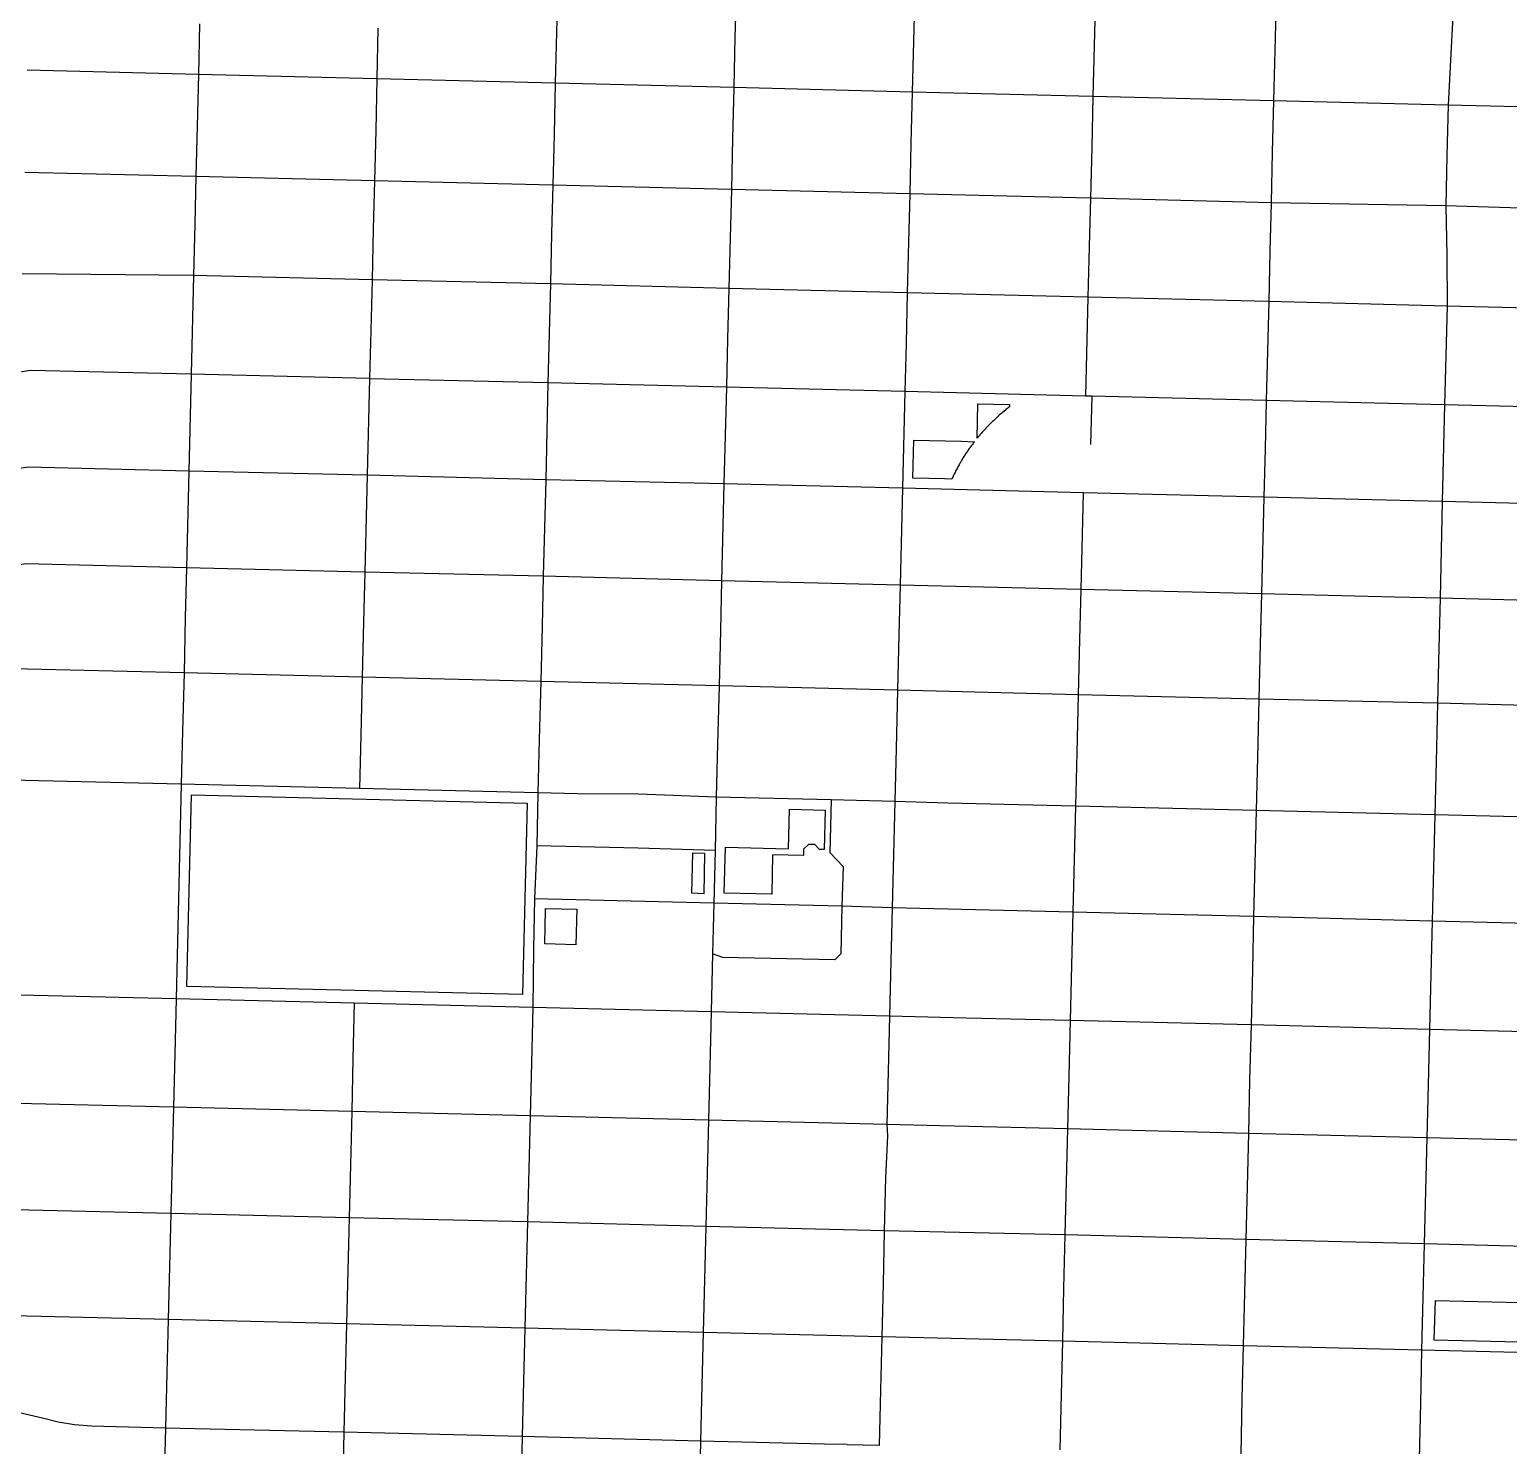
# Model space of a CAD drawing. Extents: x 1 to 394, y 101 to 384.
# Drawn here: x 165.46 to 197.15, y 243.57 to 273.92 of the extents above; entities that cross this region are included whole.
import ezdxf

# ---------------------------------------------------------------- set-up
doc = ezdxf.new("R2010")
doc.units = 0
doc.layers.get('0').update_dxf_attribs({"linetype": 'CONTINUOUS'})

msp = doc.modelspace()

# ---------------------------------------------------------------- linework, layer by layer
at = {"color": 4}
for points in [[(176.780302, 274.946821), (176.755787, 273.85415)], [(180.606689, 274.8527), (180.578089, 273.760029)], [(184.428991, 274.754483), (184.40039, 273.665908)], [(188.300396, 274.660361), (188.271795, 273.571776)], [(192.171812, 274.56623), (192.143211, 273.477655)], [(195.969556, 274.472109), (195.91225, 273.395802)], [(169.107056, 274.038317), (169.082541, 272.949732)], [(172.929358, 273.948282), (172.904842, 272.859707)], [(176.755745, 273.85415), (176.727144, 272.765575)], [(180.578047, 273.760029), (180.553531, 272.671454)], [(184.400348, 273.665908), (184.375833, 272.577322)], [(188.271753, 273.571776), (188.247238, 272.483201)], [(192.143158, 273.477655), (192.118643, 272.384983), (192.090011, 271.288226)], [(195.91226, 273.395802), (195.854953, 272.294948), (195.830449, 271.214555)], [(169.082499, 272.949732), (165.411625, 273.047897)], [(169.082499, 272.949732), (169.057984, 271.844792), (169.029352, 270.768485)], [(172.904801, 272.859707), (169.082499, 272.9497)], [(172.904801, 272.859707), (172.880285, 271.754757)], [(176.727102, 272.765575), (172.904801, 272.859654)], [(176.727102, 272.765575), (176.702587, 271.672904)], [(180.55349, 272.671454), (176.727102, 272.765533)], [(180.55349, 272.671454), (180.524889, 271.578782)], [(184.375791, 272.577322), (180.55349, 272.671401)], [(184.375791, 272.577322), (184.34719, 271.484661)], [(188.247196, 272.483201), (184.375791, 272.57728)], [(188.247196, 272.483201), (188.222681, 271.394626)], [(192.118612, 272.384983), (188.247196, 272.483149)], [(195.854964, 272.294948), (192.118612, 272.384942)], [(199.763205, 272.200827), (195.854964, 272.294906)], [(172.880244, 271.754757), (172.851643, 270.674364), (172.827086, 269.638989)], [(176.702545, 271.672904), (176.673944, 270.580232)], [(180.524847, 271.578782), (180.500332, 270.490207)], [(184.347148, 271.484661), (184.322633, 270.396076)], [(188.22265, 271.394626), (188.194049, 270.301955)], [(192.089959, 271.288226), (192.065402, 270.203737)], [(195.830407, 271.214555), (195.809978, 270.138259)], [(169.029299, 270.768485), (165.362511, 270.854393)], [(169.029299, 270.768485), (169.004784, 269.745389), (168.980238, 268.648621)], [(172.851601, 270.674364), (169.029299, 270.768443)], [(176.673902, 270.580232), (172.851601, 270.674312)], [(176.673902, 270.580232), (176.649387, 269.548953)], [(180.50029, 270.490207), (176.673902, 270.580201)], [(180.50029, 270.490207), (180.471689, 269.454832)], [(184.322591, 270.396076), (180.50029, 270.490155)], [(184.322591, 270.396076), (184.298076, 269.360701)], [(188.193996, 270.301955), (184.322591, 270.396034)], [(188.193996, 270.301955), (188.165395, 269.266579)], [(192.065402, 270.203737), (188.193996, 270.301902)], [(192.065402, 270.203737), (192.036801, 269.168362)], [(195.809946, 270.138259), (192.065402, 270.203737)], [(199.705908, 270.015484), (195.809946, 270.138259)], [(195.809946, 270.138259), (195.830376, 269.07423), (195.834598, 267.989751)], [(172.827044, 269.638989), (172.802529, 268.5545)], [(176.649345, 269.548953), (176.62483, 268.464464)], [(180.471647, 269.454832), (180.447132, 268.370343)], [(184.298034, 269.360701), (184.269433, 268.276222)], [(188.165354, 269.266579), (188.140838, 268.18209)], [(192.036759, 269.168362), (192.012244, 268.087969)], [(168.980196, 268.648621), (165.309311, 268.681308)], [(168.980196, 268.648621), (168.926975, 266.528767)], [(172.802497, 268.5545), (168.980196, 268.648579)], [(172.802497, 268.5545), (172.773896, 267.47001)], [(176.624788, 268.464464), (172.802497, 268.554458)], [(176.624788, 268.464464), (176.571567, 266.34461)], [(180.44709, 268.370343), (176.624788, 268.464422)], [(180.44709, 268.370343), (180.418489, 267.285854)], [(184.269391, 268.276222), (180.44709, 268.370343)], [(184.269391, 268.276222), (184.244876, 267.191733)], [(188.140797, 268.18209), (184.269391, 268.27617)], [(188.140797, 268.18209), (188.087576, 266.062226)], [(189.053397, 268.157533), (188.140797, 268.182048)], [(192.012202, 268.087969), (189.053397, 268.157533)], [(192.012202, 268.087969), (191.958981, 265.968105)], [(195.834503, 267.989751), (192.012202, 268.087917)], [(195.834503, 267.989751), (195.781282, 265.873983)], [(199.656805, 267.89562), (195.834503, 267.989699)], [(172.773844, 267.47001), (172.749329, 266.434635), (172.700152, 264.363885), (172.651048, 262.289038)], [(180.418447, 267.285854), (180.393932, 266.250479)], [(184.244834, 267.191733), (184.216234, 266.156358)], [(168.926996, 266.528767), (165.485286, 266.610589), (165.264294, 266.573711)], [(168.926996, 266.528767), (168.877861, 264.45392)], [(172.749287, 266.434635), (168.926996, 266.528715)], [(176.571588, 266.34461), (172.749287, 266.434604)], [(176.571588, 266.34461), (176.522453, 264.269764)], [(180.39389, 266.250479), (176.571588, 266.344558)], [(180.39389, 266.250479), (180.340669, 264.179728)], [(184.216192, 266.156358), (180.39389, 266.250437)], [(184.216192, 266.156358), (184.167057, 264.085607)], [(188.087597, 266.062226), (184.216192, 266.156305)], [(188.22265, 266.05814), (188.087597, 266.062331)], [(188.22265, 266.05814), (188.194049, 265.022765)], [(191.959002, 265.968105), (188.22265, 266.058098)], [(191.959002, 265.968105), (191.934487, 264.928633)], [(194.279398, 265.910808), (191.959002, 265.968115)], [(195.781303, 265.873983), (194.279398, 265.910861)], [(195.781303, 265.873983), (195.732168, 263.799137)], [(199.603605, 265.779852), (195.781303, 265.873931)], [(191.934445, 264.928633), (191.905844, 263.893258)], [(168.877882, 264.45392), (165.436182, 264.539828), (165.211094, 264.498865)], [(168.877882, 264.45392), (168.828747, 262.38317)], [(172.700183, 264.363885), (168.877882, 264.453878)], [(176.522485, 264.269764), (172.700183, 264.363843)], [(176.522485, 264.269764), (176.469264, 262.199003)], [(180.34069, 264.179728), (176.522485, 264.269722)], [(180.34069, 264.179728), (180.291555, 262.104882)], [(184.167078, 264.085607), (180.34069, 264.179728)], [(184.167078, 264.085607), (184.113857, 262.01076)], [(188.034397, 263.98739), (184.167078, 264.085555)], [(188.034397, 263.98739), (187.985262, 261.916629)], [(191.905802, 263.893258), (188.034397, 263.987337)], [(191.905802, 263.893258), (191.856698, 261.822508)], [(194.226187, 263.835962), (191.905802, 263.893268)], [(195.732189, 263.799137), (194.226187, 263.836014)], [(195.732189, 263.799137), (195.707674, 262.763762), (195.683128, 261.728386)], [(197.725193, 263.750023), (195.732189, 263.799158)], [(168.828778, 262.38317), (165.387068, 262.469078), (165.166076, 262.428114)], [(168.828778, 262.38317), (168.800177, 261.315045)], [(172.651069, 262.289038), (168.828778, 262.383118)], [(172.651069, 262.289038), (172.622468, 261.220924)], [(176.469285, 262.199003), (172.651069, 262.288996)], [(176.469285, 262.199003), (176.44477, 261.126803)], [(180.291576, 262.104882), (176.469285, 262.198961)], [(180.291576, 262.104882), (180.267061, 261.036767)], [(184.113878, 262.01076), (180.291576, 262.10484)], [(184.113878, 262.01076), (184.089363, 260.942646)], [(187.985283, 261.916629), (184.113878, 262.010708)], [(187.985283, 261.916629), (187.960768, 260.844429)], [(191.856698, 261.822508), (187.985283, 261.916587)], [(191.856698, 261.822508), (191.832183, 260.750297)], [(194.717275, 261.752933), (191.856698, 261.822508)], [(195.683086, 261.728386), (194.717275, 261.752901)], [(195.683086, 261.728386), (195.654485, 260.656176)], [(199.505387, 261.634255), (195.683086, 261.728334)], [(168.800125, 261.315045), (168.77561, 260.132349)], [(172.622426, 261.220924), (172.593826, 260.038217)], [(176.444728, 261.126803), (176.416127, 259.948192)], [(180.26703, 261.036767), (180.238429, 259.854061)], [(184.089321, 260.942646), (184.06072, 259.759939)], [(187.960736, 260.844429), (187.932135, 259.661722)], [(191.832141, 260.750297), (191.799455, 259.567601)], [(195.654443, 260.656176), (195.625842, 259.477565)], [(168.775578, 260.132349), (165.112876, 260.218256)], [(168.775578, 260.132349), (168.742892, 258.880078)], [(172.593784, 260.038217), (168.775578, 260.132297)], [(172.593784, 260.038217), (172.565183, 258.790043)], [(176.416075, 259.948192), (172.593784, 260.038186)], [(176.416075, 259.948192), (176.383388, 258.700007)], [(180.238376, 259.854061), (176.416075, 259.94814)], [(180.238376, 259.854061), (180.20569, 258.60179)], [(184.060678, 259.759939), (180.238376, 259.854019)], [(184.060678, 259.759939), (184.027991, 258.507669)], [(187.932083, 259.661722), (184.060678, 259.759887)], [(187.932083, 259.661722), (187.899396, 258.413537)], [(195.62579, 259.477565), (191.799402, 259.567559), (187.932083, 259.66168)], [(191.799402, 259.567601), (191.770801, 258.319416)], [(195.62579, 259.477565), (195.597189, 258.225294)], [(199.452188, 259.379348), (195.62579, 259.477513)], [(168.742839, 258.880078), (168.714238, 257.742389)], [(172.56513, 258.790043), (172.536529, 257.652354)], [(176.383336, 258.700007), (176.354735, 257.562318)], [(180.205637, 258.60179), (180.177036, 257.464101)], [(184.027939, 258.507669), (183.999338, 257.369979)], [(187.899344, 258.413537), (187.870743, 257.275858)], [(191.770749, 258.319416), (191.746234, 257.181727)], [(195.597147, 258.225294), (195.568546, 257.087605)], [(168.714186, 257.742389), (165.05558, 257.832382)], [(168.714186, 257.742389), (168.60369, 253.146626)], [(172.536487, 257.652354), (168.714186, 257.742347)], [(176.354693, 257.562318), (172.536487, 257.652312)], [(176.354693, 257.562318), (176.330178, 256.420543)], [(177.214093, 257.537772), (176.354693, 257.562287)], [(180.176994, 257.464101), (178.507296, 257.533665), (177.214093, 257.537856)], [(180.176994, 257.464101), (180.152479, 256.326422)], [(182.640615, 257.406815), (180.176994, 257.464122)], [(182.640615, 257.406815), (182.612014, 256.281404), (182.898474, 255.982656), (182.869873, 255.131437)], [(183.999296, 257.369979), (182.640615, 257.406857)], [(183.999296, 257.369979), (183.974781, 256.23229)], [(185.136974, 257.341337), (183.999296, 257.369979)], [(187.870701, 257.275858), (185.136974, 257.341337)], [(187.870701, 257.275858), (187.846186, 256.138169)], [(191.746202, 257.181727), (187.870701, 257.275806)], [(191.746202, 257.181727), (191.717601, 256.044038)], [(195.568494, 257.087605), (191.746202, 257.181685)], [(195.568494, 257.087605), (195.539893, 255.949916)], [(199.390795, 256.993474), (195.568494, 257.087553)], [(176.330136, 256.420543), (176.285087, 255.286951)], [(180.152437, 256.326422), (178.5032, 256.371471), (176.330136, 256.420606)], [(180.152437, 256.326422), (180.123836, 255.192819)], [(183.974739, 256.23229), (183.946138, 255.094601)], [(187.846144, 256.138169), (187.817543, 255.00048)], [(191.717549, 256.044038), (191.688948, 254.906359)], [(195.539851, 255.949916), (195.515336, 254.812227)], [(176.285118, 255.286951), (176.260603, 254.218836)], [(180.123794, 255.192819), (176.285118, 255.286898)], [(180.123794, 255.192819), (180.099279, 254.10834)], [(182.869789, 255.131437), (180.123794, 255.192829)], [(182.869789, 255.131437), (182.845274, 254.10834), (182.714317, 253.981469)], [(183.946086, 255.094601), (182.869789, 255.131479)], [(183.946086, 255.094601), (183.917485, 253.961009)], [(187.817501, 255.00048), (183.946086, 255.09456)], [(187.817501, 255.00048), (187.7889, 253.866887)], [(191.688906, 254.906359), (187.817501, 255.000438)], [(191.688906, 254.906359), (191.664391, 253.76867)], [(195.515294, 254.812227), (191.688906, 254.906307)], [(195.515294, 254.812227), (195.486693, 253.674549)], [(199.337595, 254.718106), (195.515294, 254.812185)], [(176.260572, 254.218836), (176.248314, 252.962469)], [(182.714275, 253.981469), (180.316133, 254.030604), (180.099237, 254.10834), (180.066551, 252.864251)], [(183.917443, 253.961009), (183.888842, 252.774216)], [(187.788848, 253.866887), (187.760247, 252.680095)], [(191.664349, 253.76867), (191.635748, 252.585963)], [(195.486651, 253.674549), (195.45805, 252.487746)], [(168.60369, 253.146626), (164.94918, 253.232533)], [(168.60369, 253.146626), (168.575089, 251.959833)], [(172.421895, 253.052504), (168.60369, 253.146584)], [(172.421895, 253.052504), (172.393294, 251.865701)], [(176.248293, 252.962469), (172.421895, 253.052462)], [(176.248293, 252.962469), (176.215606, 251.775676)], [(180.066498, 252.864251), (176.248293, 252.962417)], [(180.066498, 252.864251), (180.037897, 251.681545)], [(183.8888, 252.774216), (180.066498, 252.86421)], [(183.8888, 252.774216), (183.860199, 251.587424)], [(185.529845, 252.733295), (183.8888, 252.774258)], [(187.760205, 252.680095), (185.529845, 252.733316)], [(187.760205, 252.680095), (187.731604, 251.497388)], [(191.635706, 252.585963), (187.760205, 252.680043)], [(191.635706, 252.585963), (191.60302, 251.399171)], [(195.458008, 252.487746), (191.635706, 252.585911)], [(195.458008, 252.487746), (195.429407, 251.305049)], [(199.280299, 252.393625), (195.458008, 252.487704)], [(168.575047, 251.959833), (168.546404, 250.822144)], [(172.393252, 251.865701), (172.368737, 250.728023)], [(176.215554, 251.775676), (176.186953, 250.637987)], [(180.037855, 251.681545), (180.009254, 250.543866)], [(183.860147, 251.587424), (183.831546, 250.449735), (183.847847, 250.208282), (183.802798, 249.312046)], [(187.731562, 251.497388), (187.702961, 250.359699)], [(191.602967, 251.399171), (191.578452, 250.261482)], [(195.429355, 251.305049), (195.400754, 250.16736), (195.372111, 249.029671)], [(168.546404, 250.822144), (164.895981, 250.912137)], [(168.546404, 250.822144), (168.517803, 249.684455)], [(172.368695, 250.728023), (168.546404, 250.822144)], [(172.368695, 250.728023), (172.340094, 249.590334)], [(176.1869, 250.637987), (172.368695, 250.727981)], [(176.1869, 250.637987), (176.162385, 249.500298)], [(180.009202, 250.543866), (176.1869, 250.637946)], [(180.009202, 250.543866), (179.980601, 249.406177), (179.951958, 248.268488), (179.927391, 247.130799)], [(183.831504, 250.449735), (180.009202, 250.543814)], [(184.981471, 250.425178), (183.831504, 250.449693)], [(187.702909, 250.359699), (184.981471, 250.425178)], [(187.702909, 250.359699), (187.674308, 249.222021)], [(191.57841, 250.261482), (187.702909, 250.359647)], [(191.57841, 250.261482), (191.549809, 249.123803)], [(195.400712, 250.16736), (191.57841, 250.26144)], [(199.223013, 250.073239), (195.400712, 250.167319)], [(168.517751, 249.684455), (168.48915, 248.546776)], [(172.340052, 249.590334), (172.311451, 248.452645)], [(176.162354, 249.500298), (176.133753, 248.362609)], [(183.802861, 249.312046), (183.77426, 248.174367)], [(187.674266, 249.222021), (187.645665, 248.084332)], [(191.549767, 249.123803), (191.521166, 247.986114)], [(195.372058, 249.029671), (195.343458, 247.891993)], [(168.489108, 248.546776), (164.842781, 248.632684)], [(168.489108, 248.546776), (168.460507, 247.409087)], [(172.31141, 248.452645), (168.489108, 248.546724)], [(172.31141, 248.452645), (172.282809, 247.314956)], [(176.133701, 248.362609), (172.31141, 248.452603)], [(176.133701, 248.362609), (176.1051, 247.224931)], [(179.951906, 248.268488), (176.133701, 248.362567)], [(183.774207, 248.174367), (179.951906, 248.268446)], [(183.774207, 248.174367), (183.749692, 247.036678)], [(187.645613, 248.084332), (183.774207, 248.174325)], [(187.645613, 248.084332), (187.617012, 246.946643)], [(191.521114, 247.986114), (187.645613, 248.084279)], [(191.521114, 247.986114), (191.492513, 246.848425)], [(195.343416, 247.891993), (191.521114, 247.986072)], [(195.343416, 247.891993), (195.314815, 246.754304)], [(199.165717, 247.797861), (195.343416, 247.89194)], [(168.460455, 247.409087), (168.431854, 246.271398)], [(172.282756, 247.314956), (172.258241, 246.177277)], [(176.105058, 247.224931), (176.076457, 246.087242), (176.047814, 244.949553)], [(179.927359, 247.130799), (179.898758, 245.993121)], [(183.74965, 247.036678), (183.72105, 245.898989)], [(187.61697, 246.946643), (187.592455, 245.808954)], [(191.492471, 246.848425), (191.467956, 245.710736)], [(195.314773, 246.754304), (195.286172, 245.616615)], [(168.431812, 246.271398), (164.789581, 246.357306)], [(168.431812, 246.271398), (168.407297, 245.133709)], [(172.258199, 246.177277), (168.431812, 246.271356)], [(172.258199, 246.177277), (172.229598, 245.039588)], [(176.076415, 246.087242), (172.258199, 246.177235)], [(179.898706, 245.993121), (176.076415, 246.0872)], [(179.898706, 245.993121), (179.870105, 244.855432)], [(182.550579, 245.927642), (179.898706, 245.993121)], [(183.721008, 245.898989), (182.550579, 245.92759)], [(183.721008, 245.898989), (183.692407, 244.7613)], [(187.592413, 245.808954), (183.721008, 245.898947)], [(187.592413, 245.808954), (187.563812, 244.671275)], [(191.467914, 245.710736), (187.592413, 245.808901)], [(191.467914, 245.710736), (191.439313, 244.577143)], [(195.286119, 245.616615), (191.467914, 245.710694)], [(195.286119, 245.616615), (195.261604, 244.478926)], [(199.108421, 245.522494), (195.286119, 245.616573)], [(168.407255, 245.133709), (168.378654, 243.946917)], [(172.229556, 245.039588), (172.200955, 243.856881)], [(176.047762, 244.949553), (176.019161, 243.76276)], [(179.870063, 244.855432), (179.841462, 243.668639)], [(183.692365, 244.7613), (183.663764, 243.574507)], [(187.56377, 244.671275), (187.535169, 243.480386)], [(168.378612, 243.946917), (166.790757, 243.98788), (166.430626, 244.012395), (166.074591, 244.069702), (165.739017, 244.155609), (164.744563, 244.38888)], [(191.439271, 244.577143), (191.414756, 243.386254)], [(195.261573, 244.478926), (195.237058, 243.292133)], [(168.378612, 243.946917), (168.341735, 242.592332)], [(172.200914, 243.856881), (168.378612, 243.946875)], [(172.200914, 243.856881), (172.168227, 242.502297)], [(176.019119, 243.76276), (172.200914, 243.856839)], [(176.019119, 243.76276), (175.986432, 242.408175)], [(179.84142, 243.668639), (176.019119, 243.762718)], [(179.84142, 243.668639), (179.808734, 242.314054)], [(182.493294, 243.603161), (179.84142, 243.668639)], [(182.984381, 243.590882), (182.493294, 243.60314)], [(183.663711, 243.574507), (182.984381, 243.590851)]]:
    msp.add_lwpolyline(points, dxfattribs=at)
at = {"color": 3}
for points in [[(186.11915, 265.886262), (186.45882, 265.877881), (186.45882, 265.832832), (186.438391, 265.816488), (186.422047, 265.800145), (186.401618, 265.787887), (186.381189, 265.771544), (186.364845, 265.7552), (186.344416, 265.742943), (186.328073, 265.7266), (186.307644, 265.710256), (186.2913, 265.697999), (186.270871, 265.681655), (186.238184, 265.648968), (186.217755, 265.632625), (186.185068, 265.599938), (186.164639, 265.583595), (186.115504, 265.53446), (186.095075, 265.518116), (185.964118, 265.38716), (185.95186, 265.370816), (185.935517, 265.354473), (185.919174, 265.334044), (185.870039, 265.284909), (185.857781, 265.264479), (185.825094, 265.231793), (185.812837, 265.211363), (185.78015, 265.178677), (185.767892, 265.158247), (185.784236, 265.894884), (186.11981, 265.886503)], [(184.412627, 265.116886), (184.748201, 265.108505), (185.427541, 265.092161), (185.705819, 265.08378), (185.689476, 265.063351), (185.677218, 265.047008), (185.66496, 265.026578), (185.648617, 265.010235), (185.63636, 264.993891), (185.624102, 264.973462), (185.607759, 264.953033), (185.595501, 264.93669), (185.583243, 264.91626), (185.570986, 264.899917), (185.546471, 264.858954), (185.530127, 264.84261), (185.505612, 264.801647), (185.493355, 264.785304), (185.46884, 264.74434), (185.460458, 264.727997), (185.423581, 264.666604), (185.4152, 264.654347), (185.411009, 264.645966), (185.398752, 264.625536), (185.386494, 264.609193), (185.378113, 264.588764), (185.353598, 264.547801), (185.345217, 264.527371), (185.320701, 264.486408), (185.31232, 264.465979), (185.300063, 264.44555), (185.291681, 264.42512), (185.279424, 264.404691), (185.271043, 264.384262), (185.258785, 264.363833), (185.242442, 264.322869), (185.230184, 264.30244), (185.221803, 264.282011), (185.0663, 264.286201), (184.730715, 264.294583), (184.391055, 264.302964), (184.411485, 265.117347)], [(168.931082, 257.513215), (176.125518, 257.341337), (176.027353, 253.236661), (168.832916, 253.412635), (168.931082, 257.513215)], [(182.043127, 256.350969), (182.043127, 256.215926), (181.384248, 256.232269), (181.363818, 255.385147), (180.348904, 255.409662), (180.373419, 256.391838), (181.723907, 256.359151), (181.744337, 257.206273), (182.509616, 257.18993), (182.489187, 256.342807), (182.386831, 256.342807), (182.288666, 256.449207), (182.149527, 256.453398), (182.043127, 256.351042)], [(179.653167, 255.405629), (179.673597, 256.273212), (179.927328, 256.264831), (179.906899, 255.397248), (179.653167, 255.405629)], [(176.518389, 255.082333), (177.189547, 255.06599), (177.169118, 254.304807), (176.502066, 254.32115), (176.51841, 255.053691), (176.51841, 255.082291)], [(195.584858, 246.680539), (198.911975, 246.598717), (198.891546, 245.751594), (195.560332, 245.833416), (195.584847, 246.680549)]]:
    msp.add_lwpolyline(points, dxfattribs=at)

doc.saveas('drawing.dxf')
